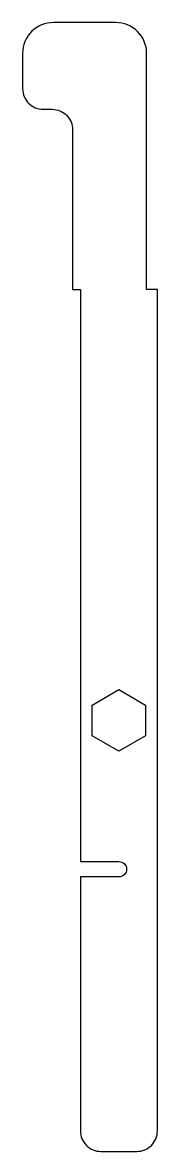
# Model space of a CAD drawing. Header units: millimetres. Extents: x 37 to 50, y -84 to 26.
import ezdxf

# ---------------------------------------------------------------- set-up
doc = ezdxf.new("R2010")
doc.units = ezdxf.units.MM
doc.layers.get('0').update_dxf_attribs({"linetype": 'CONTINUOUS'})

msp = doc.modelspace()

# ---------------------------------------------------------------- linework, layer by layer
msp.add_lwpolyline([(46.75, -57.25), (43, -57.25), (43, -82, 0.414214), (45, -84), (48.5, -84, 0.414214), (50.5, -82), (50.5, 0), (49.45, 0), (49.45, 23, 0.414214), (46.45, 26), (40.37, 26, 0.414214), (37.37, 23), (37.37, 19.55, 0.414214), (39.37, 17.55), (40.24, 17.55, -0.414214), (42.24, 15.55), (42.24, 0), (43, 0), (43, -55.75), (46.75, -55.75, -1)], format="xyb", close=True)
msp.add_lwpolyline([(46.75, -45), (44.15, -43.5), (44.15, -40.5), (46.75, -39), (49.35, -40.5), (49.35, -43.5)], close=True)

doc.saveas('drawing.dxf')
